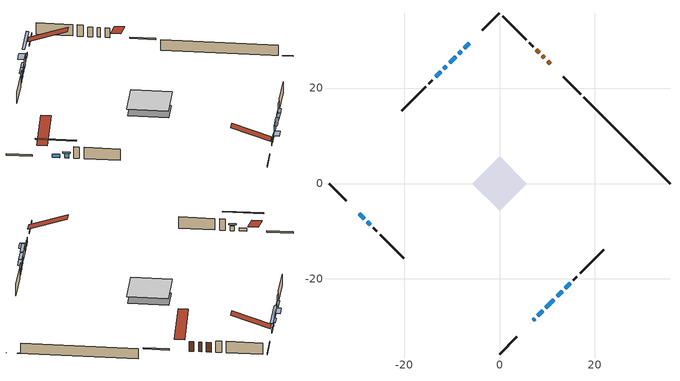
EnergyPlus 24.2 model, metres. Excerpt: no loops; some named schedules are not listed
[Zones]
conditioned space
 floor outside (Floor1 construction): -3.65,0 0,3.65 3.65,0 0,-3.65 z1.22
 floor adiabatic (AdiabaticFloorConstruction): -5.7,0 0,5.7 5.7,0 0,-5.7 z1.22
 floor foundation (Slab1 construction): -4.52,1.03 -1.03,4.52 4.52,-1.03 1.03,-4.52 z-1.01
 wall outside (RimJoist1 construction): 0,-35.71 3.57,-32.14 / -35.71,0 -32.14,-3.57 / 0,35.71 -3.57,32.14 / 16.97,18.74 13.4,22.31 z1.22:1.52
 wall outside (AdiabaticWallConstruction 1): 10.65,25.05 10.06,25.65 / 9.4,26.31 8.98,26.73 / 8.32,27.39 7.69,28.02 z1.22:3.25
 wall outside (AdiabaticWallConstruction): 6.31,-29.39 6.37,-29.34 / 7.02,-28.68 7.37,-28.34 z1.22:2.44; -6.31,29.39 -7.36,28.35 / 8.02,-27.69 9.05,-26.66 / -29.39,-6.31 -28.37,-7.34 z1.22:1.91; -8.01,27.7 -8.55,27.16 z1.22:2.08; -9.21,26.5 -10.45,25.26 z1.22:3.23; -11.1,24.6 -11.7,24.01 / -27.71,-7.99 -27.12,-8.59 z1.22:2.19; -12.35,23.35 -13.4,22.31 / 12.05,-23.66 13.09,-22.62 / 13.75,-21.96 14.79,-20.92 z1.22:2.34; 9.7,-26 11.39,-24.32 z1.22:2.85
 wall outside (Wall1 construction): 15.44,-20.26 16.23,-19.48 / -26.46,-9.24 -25.68,-10.03 / -14.05,21.66 -14.83,20.87 / 7.03,28.67 6.25,29.46 z1.22:3.66
 wall outside (Wall2 construction): 16.88,-18.82 21.82,-13.89 / -25.02,-10.68 -20.09,-15.62 / -15.49,20.22 -20.43,15.28 / 5.6,30.11 0.66,35.05 z1.22:3.66
 wall foundation (FoundationWall1 construction): 17.62,18.08,-1.01 17.62,18.08,1.22 33.71,2,1.22 33.71,2,-0.91 35.71,0,-0.91 35.71,0,-1.01
 window (WindowConstruction 8): 6.31,-29.39 6.37,-29.34 z1.22:2.44
 window (WindowConstruction 12): 7.02,-28.68 7.37,-28.34 z1.22:2.44
 window (WindowConstruction 9): -6.31,29.39 -7.35,28.35 z1.22:1.91
 window (WindowConstruction 10): 8.02,-27.68 9.05,-26.66 z1.22:1.91
 window (WindowConstruction 11): -29.39,-6.31 -28.37,-7.34 z1.22:1.91
 window (WindowConstruction): -8.01,27.7 -8.55,27.16 z1.22:2.08
 window (WindowConstruction 1): -9.21,26.5 -10.45,25.26 z1.22:3.23
 window (WindowConstruction 2): -11.1,24.6 -11.7,24.01 z1.22:2.19
 window (WindowConstruction 3): -12.35,23.35 -13.4,22.31 z1.22:2.34
 window (WindowConstruction 4): 9.7,-26 11.39,-24.32 z1.22:2.84
 window (WindowConstruction 5): 12.05,-23.66 13.09,-22.62 z1.22:2.34
 window (WindowConstruction 6): 13.75,-21.96 14.79,-20.92 z1.22:2.34
 window (WindowConstruction 7): -27.71,-7.99 -27.12,-8.59 z1.22:2.19
 door (Door): 10.65,25.05 10.06,25.65 z1.22:3.25
 door (Door 1): 9.4,26.31 8.98,26.73 z1.22:3.25
 door (Door 2): 8.32,27.39 7.69,28.02 z1.22:3.25
 ceiling adiabatic (AdiabaticFloorConstruction): 0,-5.7 5.7,0 0,5.7 -5.7,0 z1.22
 roof outside (Roof1 construction): 5.66,-30.05,3.66 0.23,-24.63,6.21 -1.2,-26.06,6.21 4.23,-31.48,3.66; -30.05,-5.66,3.66 -24.63,-0.23,6.21 -26.06,1.2,6.21 -31.48,-4.23,3.66; -5.66,30.05,3.66 -0.23,24.63,6.21 1.2,26.06,6.21 -4.23,31.48,3.66; 11.31,24.4,3.66 5.89,18.97,6.21 7.32,17.54,6.21 12.74,22.97,3.66
shading: -9.45,26.26 -4.22,31.49 -4.55,31.81 -9.77,26.59 z4.87; 9.26,-26.45 7.81,-27.9 8.67,-28.76 10.12,-27.31 z2.2; -26.06,-9.64 -31.7,-4.01 -31.99,-4.3 -26.35,-9.93 z5.17; -8.88,26.83 -7.69,28.02 -8.01,28.35 -9.2,27.16 z2.54; -10.66,25.05 -9,26.71 -9.86,27.57 -11.52,25.91 z3.52; -12.13,23.58 -10.67,25.03 -11,25.36 -12.45,23.9 z2.8; -13.72,21.99 -12.03,23.68 -12.35,24 -14.05,22.31 z2.8; 11.72,-23.99 9.38,-26.33 9.81,-26.76 12.15,-24.42 z3.3; 13.52,-22.19 11.62,-24.09 12.05,-24.52 13.95,-22.62 z2.95; 15.11,-20.59 13.42,-22.29 13.85,-22.72 15.54,-21.03 z2.8; -26.91,-8.8 -27.92,-7.78 -28.25,-8.11 -27.23,-9.12 z2.48
[Building]
Building 1: Terrain=Suburbs
[Site:Location]
Montreal Intl AP_QC: Latitude {deg}=45.47; Longitude {deg}=-73.74; Time Zone {hr}=-5; Elevation {m}=36; Keep Site Location Information=Yes
[Site:GroundTemperature:Shallow]
2.07863, -0.316383, -0.508184, 0.628371, 5.19101, 9.73239, 13.6695, 16.1636, 16.3755, 14.347, 10.5102, 6.10817
[Site:WaterMainsTemperature]
Calculation Method=Schedule; Temperature Schedule=mains temperature schedule
[Material] Roughness=Rough; Thermal Absorptance=0.9
Name | Thickness {m} | Conductivity {W/m-K} | Density {kg/m3} | Specific Heat {J/kg-K} | Solar Absorptance | Visible Absorptance
asphalt or fiberglass shingles | 0.00635 | 0.162714 | 1121.4 | 1465.45 | 0.4 | 0.4
concrete 4.0 in. | 0.1016 | 1.803125 | 2242.8 | 837.4 | 0.7 | 0.7
concrete 8.0 in. | 0.2032 | 1.803125 | 2242.8 | 837.4 | 0.7 | 0.7
door material | 0.04445 | 0.188738 | 512.64 | 1214.23 | 0.7 | 0.7
door material 1 | 0.04445 | 0.20624 | 512.64 | 1214.23 | 0.7 | 0.7
exterior vertical ins | 0.073973 | 0.029427 | 32.04 | 1214.23 | 0.7 | 0.7
floor covering | 0.0127 | 0.0433444 | 54.468 | 1339.84 | 0.6 | 0.6
floor rigid ins; rim joist rigid ins; roof rigid ins | 0.051816 | 0.029427 | 32.04 | 1214.23 | 0.7 | 0.7
floor rigid ins 1; wall rigid ins | 0.512978 | 0.029427 | 32.04 | 1214.23 | 0.7 | 0.7
floor stud and cavity | 0.1397 | 0.0779196 | 92.3553 | 1139.71 | 0.7 | 0.7
floor stud and cavity 1 | 0.1397 | 1.75129 | 37.0049 | 1207.88 | 0.7 | 0.7
furniture material conditioned space 1 | 0.1524 | 0.115458 | 640.8 | 1214.23 | 0.6 | 0.6
gypsum board | 0.0127 | 0.160291 | 801 | 837.4 | 0.6 | 0.6
gypsum board 1 | 0.0127 | 0.160291 | 801 | 837.4 | 0.7 | 0.7
osb sheathing 0.5 in. | 0.0127 | 0.115458 | 512.64 | 1214.23 | 0.7 | 0.7
osb sheathing 0.75 in. | 0.01905 | 0.115458 | 512.64 | 1214.23 | 0.7 | 0.7
osb sheathing 2.0 in. | 0.0508 | 0.115458 | 512.64 | 1214.23 | 0.7 | 0.7
rim joist stud and cavity | 0.0508 | 0.0362629 | 125.044 | 1163.47 | 0.6 | 0.6
roof stud and cavity | 0.2032 | 0.233706 | 78.34581 | 1123.46 | 0.7 | 0.7
wall stud and cavity | 0.1397 | 0.0951301 | 139.0536 | 1170.24 | 0.7 | 0.7
wall stud and cavity 1 | 0.1397 | 0.0820459 | 139.0536 | 1170.24 | 0.7 | 0.7
wall stud and cavity 2 | 0.0889 | 0.380278 | 52.3479 | 1209.89 | 0.7 | 0.7
wall stud and cavity 3 | 0.0889 | 0.391764 | 83.0341 | 1211.67 | 0.7 | 0.7
wood siding | 0.0254 | 0.102417 | 544.68 | 1172.36 | 0.4 | 0.4
wood siding 1; wood siding 2; wood siding 3 | 0.0254 | 0.102417 | 544.68 | 1172.36 | 0.7 | 0.7
[WindowMaterial:SimpleGlazingSystem]
Name | U-Factor {W/m2-K} | Solar Heat Gain Coefficient
WindowMaterial | 2.13095 | 0.35
WindowMaterial 1 | 1.76359 | 0.43
WindowMaterial 2 | 2.07361 | 0.37
WindowMaterial 3 | 1.9061 | 0.4
WindowMaterial 4 | 1.754502 | 0.43
WindowMaterial 5 | 4.34026 | 0.48
WindowMaterial 6 | 7.13214 | 0.75
WindowMaterial 7 | 7.13781 | 0.75
WindowMaterial 8 | 5.38785 | 0.69
[Construction]
AdiabaticFloorConstruction: floor stud and cavity 1, floor rigid ins 1, osb sheathing 0.75 in., floor covering
AdiabaticWallConstruction: wood siding 2, wall rigid ins, wall stud and cavity 2, gypsum board
AdiabaticWallConstruction 1: wood siding 3, wall rigid ins, wall stud and cavity 2, gypsum board
Door; Door 1: door material
Door 2: door material 1
Floor1 construction: floor stud and cavity, floor rigid ins, osb sheathing 0.75 in., floor covering
FoundationWall1 construction: concrete 8.0 in., gypsum board 1
furniture construction conditioned space 1: furniture material conditioned space 1
PartitionWallConstruction: gypsum board, wall stud and cavity 3, gypsum board
RimJoist1 construction: wood siding 1, rim joist rigid ins, osb sheathing 2.0 in., rim joist stud and cavity
Roof1 construction: asphalt or fiberglass shingles, roof rigid ins, osb sheathing 0.75 in., roof stud and cavity, gypsum board
Slab1 construction: concrete 4.0 in.
Wall1 construction: wood siding, osb sheathing 0.5 in., wall stud and cavity, gypsum board
Wall2 construction: wood siding, osb sheathing 0.5 in., wall stud and cavity 1, gypsum board
WindowConstruction: WindowMaterial
WindowConstruction 1: WindowMaterial 1
WindowConstruction 10; WindowConstruction 11: WindowMaterial 7
WindowConstruction 12: WindowMaterial 8
WindowConstruction 2; WindowConstruction 7: WindowMaterial 2
WindowConstruction 3; WindowConstruction 5; WindowConstruction 6: WindowMaterial 3
WindowConstruction 4: WindowMaterial 4
WindowConstruction 8: WindowMaterial 5
WindowConstruction 9: WindowMaterial 6
[Zone]
conditioned space: Multiplier=1; Volume {m3}=267.3; Part of Total Floor Area=Yes
[Space]
conditioned space 1: Zone=conditioned space; Volume {m3}=267.3
[SurfaceProperty:ExposedFoundationPerimeter]
Slab1: Exposed Perimeter Calculation Method=TotalExposedPerimeter; Total Exposed Perimeter {m}=25.574
[InternalMass] Zone or ZoneList=conditioned space; Space or SpaceList=conditioned space 1
Name | Construction | Surface Area {m2}
furniture mass conditioned space 1 | furniture construction conditioned space 1 | 52.1479
partition wall mass | PartitionWallConstruction | 130.37
[Lights]
interior lighting: Zone or ZoneList or Space or SpaceList=conditioned space 1; Schedule=interior lighting schedule; Design Level Calculation Method=LightingLevel; Lighting Level {W}=343.2; Return Air Fraction=0; Fraction Radiant=0.6; Fraction Visible=0.2; Fraction Replaceable=1
[People]
occupants: Zone or ZoneList or Space or SpaceList=conditioned space 1; Number of People Schedule=occupants schedule; Number of People Calculation Method=People; Number of People=3; Fraction Radiant=0.314171; Sensible Heat Fraction=0.56303; Activity Level Schedule=occupants activity schedule; Carbon Dioxide Generation Rate {m3/s-W}=0; Enable ASHRAE 55 Comfort Warnings=No; Mean Radiant Temperature Calculation Type=EnclosureAveraged
[ElectricEquipment] Zone or ZoneList or Space or SpaceList=conditioned space 1; Design Level Calculation Method=EquipmentLevel
Name | Schedule | Design Level {W} | Fraction Latent | Fraction Radiant | Fraction Lost
clothes dryer | clothes dryer schedule | 140.772 | 0.015 | 0.081 | 0.85
clothes washer | clothes washer schedule | 32.1985 | 0.03 | 0.162 | 0.7
cooking range | cooking range schedule | 215.147 | 0.08 | 0.432 | 0.2
dishwasher | dishwasher schedule | 66.8632 | 0.3 | 0.18 | 0.4
fridge | fridge schedule | 72.9452 | 0 | 0.6 | 0
mech vent bath fan 0 | mech vent bath fan 0 schedule | 50.2 | 0 | 0 | 1
mech vent bath fan 1 | mech vent bath fan 1 schedule | 50.2 | 0 | 0 | 1
mech vent house fan | mech vent house fan schedule | 0.95 | 0 | 0 | 1
mech vent house fan cfis | mech vent house fan cfis schedule | 0 | 0 | 0 | 0
mech vent range fan 0 | mech vent range fan 0 schedule | 57 | 0 | 0 | 1
misc plug loads | misc plug loads schedule | 494.7 | 0.045 | 0.513 | 0.1
whole house fan | Always On Discrete | 0 | 0 | 0 | 1
[OtherEquipment] Zone or ZoneList or Space or SpaceList=conditioned space 1; Design Level Calculation Method=EquipmentLevel
Name | Fuel Type | Schedule | Design Level {W} | Fraction Latent | Fraction Radiant | Fraction Lost
clothes dryer 1 | Electricity | clothes dryer schedule | 0 | 0.015 | 0.081 | 0.85
cooking range 1 | Electricity | cooking range schedule | 0 | 0.08 | 0.432 | 0.2
general water use latent | None | general water use schedule | 62.594 | 1 | 0 | 0
general water use sensible | None | general water use schedule | -61.6891 | 0 | 0.6 | 0
mech vent house fan latent load | None | Always On Discrete | 0 | 1 | 0 | 0
mech vent house fan sensible load | None | Always On Discrete | 0 | 0 | 0 | 0
water heater energy adjustment1 | Electricity | Always On Discrete | 0.01 | 0 | 0 | 1
[ZoneInfiltration:DesignFlowRate] Zone or ZoneList or Space or SpaceList=conditioned space 1; Schedule=Always On Discrete; Design Flow Rate Calculation Method=Flow/Zone; Design Flow Rate {m3/s}=0
infil flow; natural vent flow; whole house fan flow
[ZoneControl:Thermostat]
conditioned space Thermostat: Zone or ZoneList=conditioned space; Control Type Schedule=conditioned space Thermostat Schedule; Control 1=conditioned space temperature setpoint; Temperature Difference Between Cutout And Setpoint {deltaC}=0
[ThermostatSetpoint:DualSetpoint]
conditioned space temperature setpoint: Heating Setpoint Temperature Schedule=heating setpoint; Cooling Setpoint Temperature Schedule=cooling setpoint
[Zone equipment]
conditioned space: electric baseboard, electric baseboard 1
[Foundation:Kiva]
Foundation Kiva 1: Initial Indoor Air Temperature {C}=18; Wall Height Above Grade {m}=1.22002; Wall Depth Below Slab {m}=0.2032; Custom Block Material Name 1=exterior vertical ins; Custom Block Depth 1 {m}=2.23001; Custom Block X Position 1 {m}=0.2159; Custom Block Z Position 1 {m}=0
[Foundation:Kiva:Settings]
Soil Conductivity {W/m-K}=0.849921; Soil Density {kg/m3}=1842.3; Soil Specific Heat {J/kg-K}=418.7; Ground Solar Absorptivity=0.9; Ground Thermal Absorptivity=0.9; Ground Surface Roughness {m}=0.03; Far-Field Width {m}=40; Deep-Ground Boundary Condition=ZeroFlux; Deep-Ground Depth {m}=40; Minimum Cell Dimension {m}=0.2; Maximum Cell Growth Coefficient=3; Simulation Timestep=Timestep
[Exterior:Lights]
exterior lighting: Schedule=exterior lighting schedule; Design Level {W}=75.6
[EnergyManagementSystem:Sensor] Output:Variable or Output:Meter Index Key=conditioned space
Name | Output:Variable or Output:Meter
conditioned_space_clg_unmet_s | Zone Cooling Setpoint Not Met Time
conditioned_space_htg_unmet_s | Zone Heating Setpoint Not Met Time
fridge_tin_s; tin_s; tin_s_1 | Zone Mean Air Temperature
tout_s | Zone Outdoor Air Drybulb Temperature
win_s | Zone Air Humidity Ratio
[Schedule:Week:Daily]
interior lighting schedule Week Rule - Jan1-Jan27: interior lighting schedule day, interior lighting schedule day, interior lighting schedule day, interior lighting schedule day, interior lighting schedule day, interior lighting schedule day, interior lighting schedule day, interior lighting schedule default day, interior lighting schedule default day, interior lighting schedule default day, interior lighting schedule default day, interior lighting schedule default day
interior lighting schedule Week Rule - Jan28-Feb3: interior lighting schedule day, interior lighting schedule day, interior lighting schedule day, interior lighting schedule day, interior lighting schedule day 1, interior lighting schedule day 1, interior lighting schedule day 1, interior lighting schedule default day, interior lighting schedule default day, interior lighting schedule default day, interior lighting schedule default day, interior lighting schedule default day
interior lighting schedule Week Rule - Feb4-Feb24: interior lighting schedule day 1, interior lighting schedule day 1, interior lighting schedule day 1, interior lighting schedule day 1, interior lighting schedule day 1, interior lighting schedule day 1, interior lighting schedule day 1, interior lighting schedule default day, interior lighting schedule default day, interior lighting schedule default day, interior lighting schedule default day, interior lighting schedule default day
interior lighting schedule Week Rule - Feb25-Mar3: interior lighting schedule day 1, interior lighting schedule day 1, interior lighting schedule day 1, interior lighting schedule day 1, interior lighting schedule day 2, interior lighting schedule day 2, interior lighting schedule day 2, interior lighting schedule default day, interior lighting schedule default day, interior lighting schedule default day, interior lighting schedule default day, interior lighting schedule default day
interior lighting schedule Week Rule - Mar4-Mar31: interior lighting schedule day 2, interior lighting schedule day 2, interior lighting schedule day 2, interior lighting schedule day 2, interior lighting schedule day 2, interior lighting schedule day 2, interior lighting schedule day 2, interior lighting schedule default day, interior lighting schedule default day, interior lighting schedule default day, interior lighting schedule default day, interior lighting schedule default day
interior lighting schedule Week Rule - Apr1-Apr28: interior lighting schedule day 3, interior lighting schedule day 3, interior lighting schedule day 3, interior lighting schedule day 3, interior lighting schedule day 3, interior lighting schedule day 3, interior lighting schedule day 3, interior lighting schedule default day, interior lighting schedule default day, interior lighting schedule default day, interior lighting schedule default day, interior lighting schedule default day
interior lighting schedule Week Rule - Apr29-May5: interior lighting schedule day 3, interior lighting schedule day 3, interior lighting schedule day 4, interior lighting schedule day 4, interior lighting schedule day 4, interior lighting schedule day 4, interior lighting schedule day 4, interior lighting schedule default day, interior lighting schedule default day, interior lighting schedule default day, interior lighting schedule default day, interior lighting schedule default day
interior lighting schedule Week Rule - May6-May26: interior lighting schedule day 4, interior lighting schedule day 4, interior lighting schedule day 4, interior lighting schedule day 4, interior lighting schedule day 4, interior lighting schedule day 4, interior lighting schedule day 4, interior lighting schedule default day, interior lighting schedule default day, interior lighting schedule default day, interior lighting schedule default day, interior lighting schedule default day
interior lighting schedule Week Rule - May27-Jun2: interior lighting schedule day 4, interior lighting schedule day 4, interior lighting schedule day 4, interior lighting schedule day 4, interior lighting schedule day 4, interior lighting schedule day 5, interior lighting schedule day 5, interior lighting schedule default day, interior lighting schedule default day, interior lighting schedule default day, interior lighting schedule default day, interior lighting schedule default day
interior lighting schedule Week Rule - Jun3-Jun30: interior lighting schedule day 5, interior lighting schedule day 5, interior lighting schedule day 5, interior lighting schedule day 5, interior lighting schedule day 5, interior lighting schedule day 5, interior lighting schedule day 5, interior lighting schedule default day, interior lighting schedule default day, interior lighting schedule default day, interior lighting schedule default day, interior lighting schedule default day
interior lighting schedule Week Rule - Jul1-Jul28: interior lighting schedule day 6, interior lighting schedule day 6, interior lighting schedule day 6, interior lighting schedule day 6, interior lighting schedule day 6, interior lighting schedule day 6, interior lighting schedule day 6, interior lighting schedule default day, interior lighting schedule default day, interior lighting schedule default day, interior lighting schedule default day, interior lighting schedule default day
interior lighting schedule Week Rule - Jul29-Aug4: interior lighting schedule day 6, interior lighting schedule day 6, interior lighting schedule day 6, interior lighting schedule day 7, interior lighting schedule day 7, interior lighting schedule day 7, interior lighting schedule day 7, interior lighting schedule default day, interior lighting schedule default day, interior lighting schedule default day, interior lighting schedule default day, interior lighting schedule default day
interior lighting schedule Week Rule - Aug5-Aug25: interior lighting schedule day 7, interior lighting schedule day 7, interior lighting schedule day 7, interior lighting schedule day 7, interior lighting schedule day 7, interior lighting schedule day 7, interior lighting schedule day 7, interior lighting schedule default day, interior lighting schedule default day, interior lighting schedule default day, interior lighting schedule default day, interior lighting schedule default day
interior lighting schedule Week Rule - Aug26-Sep1: interior lighting schedule day 7, interior lighting schedule day 7, interior lighting schedule day 7, interior lighting schedule day 7, interior lighting schedule day 7, interior lighting schedule day 7, interior lighting schedule day 8, interior lighting schedule default day, interior lighting schedule default day, interior lighting schedule default day, interior lighting schedule default day, interior lighting schedule default day
interior lighting schedule Week Rule - Sep2-Sep29: interior lighting schedule day 8, interior lighting schedule day 8, interior lighting schedule day 8, interior lighting schedule day 8, interior lighting schedule day 8, interior lighting schedule day 8, interior lighting schedule day 8, interior lighting schedule default day, interior lighting schedule default day, interior lighting schedule default day, interior lighting schedule default day, interior lighting schedule default day
interior lighting schedule Week Rule - Sep30-Oct6: interior lighting schedule day 8, interior lighting schedule day 9, interior lighting schedule day 9, interior lighting schedule day 9, interior lighting schedule day 9, interior lighting schedule day 9, interior lighting schedule day 9, interior lighting schedule default day, interior lighting schedule default day, interior lighting schedule default day, interior lighting schedule default day, interior lighting schedule default day
interior lighting schedule Week Rule - Oct7-Oct27: interior lighting schedule day 9, interior lighting schedule day 9, interior lighting schedule day 9, interior lighting schedule day 9, interior lighting schedule day 9, interior lighting schedule day 9, interior lighting schedule day 9, interior lighting schedule default day, interior lighting schedule default day, interior lighting schedule default day, interior lighting schedule default day, interior lighting schedule default day
interior lighting schedule Week Rule - Oct28-Nov3: interior lighting schedule day 9, interior lighting schedule day 9, interior lighting schedule day 9, interior lighting schedule day 9, interior lighting schedule day 10, interior lighting schedule day 10, interior lighting schedule day 10, interior lighting schedule default day, interior lighting schedule default day, interior lighting schedule default day, interior lighting schedule default day, interior lighting schedule default day
interior lighting schedule Week Rule - Nov4-Nov24: interior lighting schedule day 10, interior lighting schedule day 10, interior lighting schedule day 10, interior lighting schedule day 10, interior lighting schedule day 10, interior lighting schedule day 10, interior lighting schedule day 10, interior lighting schedule default day, interior lighting schedule default day, interior lighting schedule default day, interior lighting schedule default day, interior lighting schedule default day
interior lighting schedule Week Rule - Nov25-Dec1: interior lighting schedule day 10, interior lighting schedule day 10, interior lighting schedule day 10, interior lighting schedule day 10, interior lighting schedule day 10, interior lighting schedule day 10, interior lighting schedule day 11, interior lighting schedule default day, interior lighting schedule default day, interior lighting schedule default day, interior lighting schedule default day, interior lighting schedule default day
interior lighting schedule Week Rule - Dec2-Dec31: interior lighting schedule day 11, interior lighting schedule day 11, interior lighting schedule day 11, interior lighting schedule day 11, interior lighting schedule day 11, interior lighting schedule day 11, interior lighting schedule day 11, interior lighting schedule default day, interior lighting schedule default day, interior lighting schedule default day, interior lighting schedule default day, interior lighting schedule default day
occupants schedule Week Rule - Jan1-Dec31: occupants schedule day, occupants schedule day, occupants schedule day, occupants schedule day, occupants schedule day, occupants schedule day, occupants schedule day, occupants schedule default day, occupants schedule default day, occupants schedule default day, occupants schedule default day, occupants schedule default day
clothes dryer schedule Week Rule - Jan1-Dec31: clothes dryer schedule day, clothes dryer schedule day, clothes dryer schedule day, clothes dryer schedule day, clothes dryer schedule day, clothes dryer schedule day, clothes dryer schedule day, clothes dryer schedule default day, clothes dryer schedule default day, clothes dryer schedule default day, clothes dryer schedule default day, clothes dryer schedule default day
clothes washer schedule Week Rule - Jan1-Dec31: clothes washer schedule day, clothes washer schedule day, clothes washer schedule day, clothes washer schedule day, clothes washer schedule day, clothes washer schedule day, clothes washer schedule day, clothes washer schedule default day, clothes washer schedule default day, clothes washer schedule default day, clothes washer schedule default day, clothes washer schedule default day
cooking range schedule Week Rule - Jan1-Dec31: cooking range schedule day, cooking range schedule day, cooking range schedule day, cooking range schedule day, cooking range schedule day, cooking range schedule day, cooking range schedule day, cooking range schedule default day, cooking range schedule default day, cooking range schedule default day, cooking range schedule default day, cooking range schedule default day
dishwasher schedule Week Rule - Jan1-Dec31: dishwasher schedule day, dishwasher schedule day, dishwasher schedule day, dishwasher schedule day, dishwasher schedule day, dishwasher schedule day, dishwasher schedule day, dishwasher schedule default day, dishwasher schedule default day, dishwasher schedule default day, dishwasher schedule default day, dishwasher schedule default day
mech vent bath fan 0 schedule Week Rule - Jan1-Dec31: mech vent bath fan 0 schedule day, mech vent bath fan 0 schedule day, mech vent bath fan 0 schedule day, mech vent bath fan 0 schedule day, mech vent bath fan 0 schedule day, mech vent bath fan 0 schedule day, mech vent bath fan 0 schedule day, mech vent bath fan 0 schedule default day, mech vent bath fan 0 schedule default day, mech vent bath fan 0 schedule default day, mech vent bath fan 0 schedule default day, mech vent bath fan 0 schedule default day
mech vent bath fan 1 schedule Week Rule - Jan1-Dec31: mech vent bath fan 1 schedule day, mech vent bath fan 1 schedule day, mech vent bath fan 1 schedule day, mech vent bath fan 1 schedule day, mech vent bath fan 1 schedule day, mech vent bath fan 1 schedule day, mech vent bath fan 1 schedule day, mech vent bath fan 1 schedule default day, mech vent bath fan 1 schedule default day, mech vent bath fan 1 schedule default day, mech vent bath fan 1 schedule default day, mech vent bath fan 1 schedule default day
mech vent range fan 0 schedule Week Rule - Jan1-Dec31: mech vent range fan 0 schedule day, mech vent range fan 0 schedule day, mech vent range fan 0 schedule day, mech vent range fan 0 schedule day, mech vent range fan 0 schedule day, mech vent range fan 0 schedule day, mech vent range fan 0 schedule day, mech vent range fan 0 schedule default day, mech vent range fan 0 schedule default day, mech vent range fan 0 schedule default day, mech vent range fan 0 schedule default day, mech vent range fan 0 schedule default day
misc plug loads schedule Week Rule - Jan1-Dec31: misc plug loads schedule day, misc plug loads schedule day, misc plug loads schedule day, misc plug loads schedule day, misc plug loads schedule day, misc plug loads schedule day, misc plug loads schedule day, misc plug loads schedule default day, misc plug loads schedule default day, misc plug loads schedule default day, misc plug loads schedule default day, misc plug loads schedule default day
general water use schedule Week Rule - Jan1-Dec31: general water use schedule day, general water use schedule day, general water use schedule day, general water use schedule day, general water use schedule day, general water use schedule day, general water use schedule day, general water use schedule default day, general water use schedule default day, general water use schedule default day, general water use schedule default day, general water use schedule default day
exterior lighting schedule Week Rule - Jan1-Jan27: exterior lighting schedule day, exterior lighting schedule day, exterior lighting schedule day, exterior lighting schedule day, exterior lighting schedule day, exterior lighting schedule day, exterior lighting schedule day, exterior lighting schedule default day, exterior lighting schedule default day, exterior lighting schedule default day, exterior lighting schedule default day, exterior lighting schedule default day
exterior lighting schedule Week Rule - Jan28-Feb3: exterior lighting schedule day, exterior lighting schedule day, exterior lighting schedule day, exterior lighting schedule day, exterior lighting schedule day 1, exterior lighting schedule day 1, exterior lighting schedule day 1, exterior lighting schedule default day, exterior lighting schedule default day, exterior lighting schedule default day, exterior lighting schedule default day, exterior lighting schedule default day
exterior lighting schedule Week Rule - Feb4-Feb24: exterior lighting schedule day 1, exterior lighting schedule day 1, exterior lighting schedule day 1, exterior lighting schedule day 1, exterior lighting schedule day 1, exterior lighting schedule day 1, exterior lighting schedule day 1, exterior lighting schedule default day, exterior lighting schedule default day, exterior lighting schedule default day, exterior lighting schedule default day, exterior lighting schedule default day
exterior lighting schedule Week Rule - Feb25-Mar3: exterior lighting schedule day 1, exterior lighting schedule day 1, exterior lighting schedule day 1, exterior lighting schedule day 1, exterior lighting schedule day 2, exterior lighting schedule day 2, exterior lighting schedule day 2, exterior lighting schedule default day, exterior lighting schedule default day, exterior lighting schedule default day, exterior lighting schedule default day, exterior lighting schedule default day
exterior lighting schedule Week Rule - Mar4-Mar31: exterior lighting schedule day 2, exterior lighting schedule day 2, exterior lighting schedule day 2, exterior lighting schedule day 2, exterior lighting schedule day 2, exterior lighting schedule day 2, exterior lighting schedule day 2, exterior lighting schedule default day, exterior lighting schedule default day, exterior lighting schedule default day, exterior lighting schedule default day, exterior lighting schedule default day
exterior lighting schedule Week Rule - Apr1-Apr28: exterior lighting schedule day 3, exterior lighting schedule day 3, exterior lighting schedule day 3, exterior lighting schedule day 3, exterior lighting schedule day 3, exterior lighting schedule day 3, exterior lighting schedule day 3, exterior lighting schedule default day, exterior lighting schedule default day, exterior lighting schedule default day, exterior lighting schedule default day, exterior lighting schedule default day
exterior lighting schedule Week Rule - Apr29-May5: exterior lighting schedule day 3, exterior lighting schedule day 3, exterior lighting schedule day 4, exterior lighting schedule day 4, exterior lighting schedule day 4, exterior lighting schedule day 4, exterior lighting schedule day 4, exterior lighting schedule default day, exterior lighting schedule default day, exterior lighting schedule default day, exterior lighting schedule default day, exterior lighting schedule default day
exterior lighting schedule Week Rule - May6-May26: exterior lighting schedule day 4, exterior lighting schedule day 4, exterior lighting schedule day 4, exterior lighting schedule day 4, exterior lighting schedule day 4, exterior lighting schedule day 4, exterior lighting schedule day 4, exterior lighting schedule default day, exterior lighting schedule default day, exterior lighting schedule default day, exterior lighting schedule default day, exterior lighting schedule default day
exterior lighting schedule Week Rule - May27-Jun2: exterior lighting schedule day 4, exterior lighting schedule day 4, exterior lighting schedule day 4, exterior lighting schedule day 4, exterior lighting schedule day 4, exterior lighting schedule day 5, exterior lighting schedule day 5, exterior lighting schedule default day, exterior lighting schedule default day, exterior lighting schedule default day, exterior lighting schedule default day, exterior lighting schedule default day
exterior lighting schedule Week Rule - Jun3-Jun30: exterior lighting schedule day 5, exterior lighting schedule day 5, exterior lighting schedule day 5, exterior lighting schedule day 5, exterior lighting schedule day 5, exterior lighting schedule day 5, exterior lighting schedule day 5, exterior lighting schedule default day, exterior lighting schedule default day, exterior lighting schedule default day, exterior lighting schedule default day, exterior lighting schedule default day
exterior lighting schedule Week Rule - Jul1-Jul28: exterior lighting schedule day 6, exterior lighting schedule day 6, exterior lighting schedule day 6, exterior lighting schedule day 6, exterior lighting schedule day 6, exterior lighting schedule day 6, exterior lighting schedule day 6, exterior lighting schedule default day, exterior lighting schedule default day, exterior lighting schedule default day, exterior lighting schedule default day, exterior lighting schedule default day
exterior lighting schedule Week Rule - Jul29-Aug4: exterior lighting schedule day 6, exterior lighting schedule day 6, exterior lighting schedule day 6, exterior lighting schedule day 7, exterior lighting schedule day 7, exterior lighting schedule day 7, exterior lighting schedule day 7, exterior lighting schedule default day, exterior lighting schedule default day, exterior lighting schedule default day, exterior lighting schedule default day, exterior lighting schedule default day
exterior lighting schedule Week Rule - Aug5-Aug25: exterior lighting schedule day 7, exterior lighting schedule day 7, exterior lighting schedule day 7, exterior lighting schedule day 7, exterior lighting schedule day 7, exterior lighting schedule day 7, exterior lighting schedule day 7, exterior lighting schedule default day, exterior lighting schedule default day, exterior lighting schedule default day, exterior lighting schedule default day, exterior lighting schedule default day
exterior lighting schedule Week Rule - Aug26-Sep1: exterior lighting schedule day 7, exterior lighting schedule day 7, exterior lighting schedule day 7, exterior lighting schedule day 7, exterior lighting schedule day 7, exterior lighting schedule day 7, exterior lighting schedule day 8, exterior lighting schedule default day, exterior lighting schedule default day, exterior lighting schedule default day, exterior lighting schedule default day, exterior lighting schedule default day
exterior lighting schedule Week Rule - Sep2-Sep29: exterior lighting schedule day 8, exterior lighting schedule day 8, exterior lighting schedule day 8, exterior lighting schedule day 8, exterior lighting schedule day 8, exterior lighting schedule day 8, exterior lighting schedule day 8, exterior lighting schedule default day, exterior lighting schedule default day, exterior lighting schedule default day, exterior lighting schedule default day, exterior lighting schedule default day
exterior lighting schedule Week Rule - Sep30-Oct6: exterior lighting schedule day 8, exterior lighting schedule day 9, exterior lighting schedule day 9, exterior lighting schedule day 9, exterior lighting schedule day 9, exterior lighting schedule day 9, exterior lighting schedule day 9, exterior lighting schedule default day, exterior lighting schedule default day, exterior lighting schedule default day, exterior lighting schedule default day, exterior lighting schedule default day
exterior lighting schedule Week Rule - Oct7-Oct27: exterior lighting schedule day 9, exterior lighting schedule day 9, exterior lighting schedule day 9, exterior lighting schedule day 9, exterior lighting schedule day 9, exterior lighting schedule day 9, exterior lighting schedule day 9, exterior lighting schedule default day, exterior lighting schedule default day, exterior lighting schedule default day, exterior lighting schedule default day, exterior lighting schedule default day
[Schedule:Year]
interior lighting schedule: interior lighting schedule Week Rule - Jan1-Jan27, 1, 1, 1, 27, interior lighting schedule Week Rule - Jan28-Feb3, 1, 28, 2, 3, interior lighting schedule Week Rule - Feb4-Feb24, 2, 4, 2, 24, interior lighting schedule Week Rule - Feb25-Mar3, 2, 25, 3, 3, interior lighting schedule Week Rule - Mar4-Mar31, 3, 4, 3, 31, interior lighting schedule Week Rule - Apr1-Apr28, 4, 1, 4, 28, interior lighting schedule Week Rule - Apr29-May5, 4, 29, 5, 5, interior lighting schedule Week Rule - May6-May26, 5, 6, 5, 26, interior lighting schedule Week Rule - May27-Jun2, 5, 27, 6, 2, interior lighting schedule Week Rule - Jun3-Jun30, 6, 3, 6, 30, interior lighting schedule Week Rule - Jul1-Jul28, 7, 1, 7, 28, interior lighting schedule Week Rule - Jul29-Aug4, 7, 29, 8, 4, interior lighting schedule Week Rule - Aug5-Aug25, 8, 5, 8, 25, interior lighting schedule Week Rule - Aug26-Sep1, 8, 26, 9, 1, interior lighting schedule Week Rule - Sep2-Sep29, 9, 2, 9, 29, interior lighting schedule Week Rule - Sep30-Oct6, 9, 30, 10, 6, interior lighting schedule Week Rule - Oct7-Oct27, 10, 7, 10, 27, interior lighting schedule Week Rule - Oct28-Nov3, 10, 28, 11, 3, interior lighting schedule Week Rule - Nov4-Nov24, 11, 4, 11, 24, interior lighting schedule Week Rule - Nov25-Dec1, 11, 25, 12, 1, interior lighting schedule Week Rule - Dec2-Dec31, 12, 2, 12, 31
occupants schedule: occupants schedule Week Rule - Jan1-Dec31, 1, 1, 12, 31
clothes dryer schedule: clothes dryer schedule Week Rule - Jan1-Dec31, 1, 1, 12, 31
clothes washer schedule: clothes washer schedule Week Rule - Jan1-Dec31, 1, 1, 12, 31
cooking range schedule: cooking range schedule Week Rule - Jan1-Dec31, 1, 1, 12, 31
dishwasher schedule: dishwasher schedule Week Rule - Jan1-Dec31, 1, 1, 12, 31
mech vent bath fan 0 schedule: mech vent bath fan 0 schedule Week Rule - Jan1-Dec31, 1, 1, 12, 31
mech vent bath fan 1 schedule: mech vent bath fan 1 schedule Week Rule - Jan1-Dec31, 1, 1, 12, 31
mech vent range fan 0 schedule: mech vent range fan 0 schedule Week Rule - Jan1-Dec31, 1, 1, 12, 31
misc plug loads schedule: misc plug loads schedule Week Rule - Jan1-Dec31, 1, 1, 12, 31
general water use schedule: general water use schedule Week Rule - Jan1-Dec31, 1, 1, 12, 31
exterior lighting schedule: exterior lighting schedule Week Rule - Jan1-Jan27, 1, 1, 1, 27, exterior lighting schedule Week Rule - Jan28-Feb3, 1, 28, 2, 3, exterior lighting schedule Week Rule - Feb4-Feb24, 2, 4, 2, 24, exterior lighting schedule Week Rule - Feb25-Mar3, 2, 25, 3, 3, exterior lighting schedule Week Rule - Mar4-Mar31, 3, 4, 3, 31, exterior lighting schedule Week Rule - Apr1-Apr28, 4, 1, 4, 28, exterior lighting schedule Week Rule - Apr29-May5, 4, 29, 5, 5, exterior lighting schedule Week Rule - May6-May26, 5, 6, 5, 26, exterior lighting schedule Week Rule - May27-Jun2, 5, 27, 6, 2, exterior lighting schedule Week Rule - Jun3-Jun30, 6, 3, 6, 30, exterior lighting schedule Week Rule - Jul1-Jul28, 7, 1, 7, 28, exterior lighting schedule Week Rule - Jul29-Aug4, 7, 29, 8, 4, exterior lighting schedule Week Rule - Aug5-Aug25, 8, 5, 8, 25, exterior lighting schedule Week Rule - Aug26-Sep1, 8, 26, 9, 1, exterior lighting schedule Week Rule - Sep2-Sep29, 9, 2, 9, 29, exterior lighting schedule Week Rule - Sep30-Oct6, 9, 30, 10, 6, exterior lighting schedule Week Rule - Oct7-Oct27, 10, 7, 10, 27, exterior lighting schedule Week Rule - Oct28-Nov3, 10, 28, 11, 3, exterior lighting schedule Week Rule - Nov4-Nov24, 11, 4, 11, 24, exterior lighting schedule Week Rule - Nov25-Dec1, 11, 25, 12, 1, exterior lighting schedule Week Rule - Dec2-Dec31, 12, 2, 12, 31
[Schedule:Constant]
Name | Hourly Value
occupants activity schedule | 117.228
fridge schedule | 0
mech vent house fan schedule; mech vent house fan cfis schedule; Always On Discrete | 1
[Schedule:Compact]
conditioned space Thermostat Schedule: Through: 12/31, For: AllDays, Until: 24:00, 4
mains temperature schedule: Through: 01/01, For: AllDays, Until: 24:00, 6.56833, Through: 01/02, For: AllDays, Until: 24:00, 6.48722, Through: 01/03, For: AllDays, Until: 24:00, 6.40722, Through: 01/04, For: AllDays, Until: 24:00, 6.32889, Through: 01/05, For: AllDays, Until: 24:00, 6.25167, Through: 01/06, For: AllDays, Until: 24:00, 6.17611, Through: 01/07, For: AllDays, Until: 24:00, 6.10222, Through: 01/08, For: AllDays, Until: 24:00, 6.02944, Through: 01/09, For: AllDays, Until: 24:00, 5.95833, Through: 01/10, For: AllDays, Until: 24:00, 5.88889, Through: 01/11, For: AllDays, Until: 24:00, 5.82056, Through: 01/12, For: AllDays, Until: 24:00, 5.75444, Through: 01/13, For: AllDays, Until: 24:00, 5.68944, Through: 01/14, For: AllDays, Until: 24:00, 5.62611, Through: 01/15, For: AllDays, Until: 24:00, 5.56444, Through: 01/16, For: AllDays, Until: 24:00, 5.50444, Through: 01/17, For: AllDays, Until: 24:00, 5.44611, Through: 01/18, For: AllDays, Until: 24:00, 5.38944, Through: 01/19, For: AllDays, Until: 24:00, 5.33389, Through: 01/20, For: AllDays, Until: 24:00, 5.28111, Through: 01/21, For: AllDays, Until: 24:00, 5.22944, Through: 01/22, For: AllDays, Until: 24:00, 5.17944, Through: 01/23, For: AllDays, Until: 24:00, 5.13111, Through: 01/24, For: AllDays, Until: 24:00, 5.085, Through: 01/25, For: AllDays, Until: 24:00, 5.04056, Through: 01/26, For: AllDays, Until: 24:00, 4.99778, Through: 01/27, For: AllDays, Until: 24:00, 4.95667, Through: 01/28, For: AllDays, Until: 24:00, 4.91778, Through: 01/29, For: AllDays, Until: 24:00, 4.88056, Through: 01/30, For: AllDays, Until: 24:00, 4.845, Through: 01/31, For: AllDays, Until: 24:00, 4.81167, Through: 02/01, For: AllDays, Until: 24:00, 4.77944, Through: 02/02, For: AllDays, Until: 24:00, 4.75, Through: 02/03, For: AllDays, Until: 24:00, 4.72167, Through: 02/04, For: AllDays, Until: 24:00, 4.69611, Through: 02/05, For: AllDays, Until: 24:00, 4.67167, Through: 02/06, For: AllDays, Until: 24:00, 4.64944, Through: 02/07, For: AllDays, Until: 24:00, 4.62889, Through: 02/08, For: AllDays, Until: 24:00, 4.61056, Through: 02/09, For: AllDays, Until: 24:00, 4.59389, Through: 02/10, For: AllDays, Until: 24:00, 4.57944, Through: 02/11, For: AllDays, Until: 24:00, 4.56667, Through: 02/12, For: AllDays, Until: 24:00, 4.55611, Through: 02/13, For: AllDays, Until: 24:00, 4.54722, Through: 02/14, For: AllDays, Until: 24:00, 4.54056, Through: 02/15, For: AllDays, Until: 24:00, 4.53556, Through: 02/16, For: AllDays, Until: 24:00, 4.53278, Through: 02/17, For: AllDays, Until: 24:00, 4.53167, Through: 02/18, For: AllDays, Until: 24:00, 4.53278, Through: 02/19, For: AllDays, Until: 24:00, 4.53556, Through: 02/20, For: AllDays, Until: 24:00, 4.54056, Through: 02/21, For: AllDays, Until: 24:00, 4.54722, Through: 02/22, For: AllDays, Until: 24:00, 4.55611, Through: 02/23, For: AllDays, Until: 24:00, 4.56667, Through: 02/24, For: AllDays, Until: 24:00, 4.57944, Through: 02/25, For: AllDays, Until: 24:00, 4.59389, Through: 02/26, For: AllDays, Until: 24:00, 4.61056, Through: 02/27, For: AllDays, Until: 24:00, 4.62889, Through: 02/28, For: AllDays, Until: 24:00, 4.64889, Through: 03/01, For: AllDays, Until: 24:00, 4.67111, Through: 03/02, For: AllDays, Until: 24:00, 4.69556, Through: 03/03, For: AllDays, Until: 24:00, 4.72167, Through: 03/04, For: AllDays, Until: 24:00, 4.74944, Through: 03/05, For: AllDays, Until: 24:00, 4.77944, Through: 03/06, For: AllDays, Until: 24:00, 4.81111, Through: 03/07, For: AllDays, Until: 24:00, 4.84444, Through: 03/08, For: AllDays, Until: 24:00, 4.88, Through: 03/09, For: AllDays, Until: 24:00, 4.91722, Through: 03/10, For: AllDays, Until: 24:00, 4.95611, Through: 03/11, For: AllDays, Until: 24:00, 4.99722, Through: 03/12, For: AllDays, Until: 24:00, 5.04, Through: 03/13, For: AllDays, Until: 24:00, 5.08444, Through: 03/14, For: AllDays, Until: 24:00, 5.13056, Through: 03/15, For: AllDays, Until: 24:00, 5.17889, Through: 03/16, For: AllDays, Until: 24:00, 5.22833, Through: 03/17, For: AllDays, Until: 24:00, 5.28, Through: 03/18, For: AllDays, Until: 24:00, 5.33333, Through: 03/19, For: AllDays, Until: 24:00, 5.38833, Through: 03/20, For: AllDays, Until: 24:00, 5.445, Through: 03/21, For: AllDays, Until: 24:00, 5.50333, Through: 03/22, For: AllDays, Until: 24:00, 5.56333, Through: 03/23, For: AllDays, Until: 24:00, 5.625, Through: 03/24, For: AllDays, Until: 24:00, 5.68833, Through: 03/25, For: AllDays, Until: 24:00, 5.75333, Through: 03/26, For: AllDays, Until: 24:00, 5.81944, Through: 03/27, For: AllDays, Until: 24:00, 5.88778, Through: 03/28, For: AllDays, Until: 24:00, 5.95722, Through: 03/29, For: AllDays, Until: 24:00, 6.02833, Through: 03/30, For: AllDays, Until: 24:00, 6.10111, Through: 03/31, For: AllDays, Until: 24:00, 6.175, Through: 04/01, For: AllDays, Until: 24:00, 6.25056, Through: 04/02, For: AllDays, Until: 24:00, 6.32778, Through: 04/03, For: AllDays, Until: 24:00, 6.40611, Through: 04/04, For: AllDays, Until: 24:00, 6.48556, Through: 04/05, For: AllDays, Until: 24:00, 6.56722, Through: 04/06, For: AllDays, Until: 24:00, 6.64944, Through: 04/07, For: AllDays, Until: 24:00, 6.73333, Through: 04/08, For: AllDays, Until: 24:00, 6.81833, Through: 04/09, For: AllDays, Until: 24:00, 6.905, Through: 04/10, For: AllDays, Until: 24:00, 6.99278, Through: 04/11, For: AllDays, Until: 24:00, 7.08111, Through: 04/12, For: AllDays, Until: 24:00, 7.17167, Through: 04/13, For: AllDays, Until: 24:00, 7.26278, Through: 04/14, For: AllDays, Until: 24:00, 7.355, Through: 04/15, For: AllDays, Until: 24:00, 7.44833, Through: 04/16, For: AllDays, Until: 24:00, 7.54278, Through: 04/17, For: AllDays, Until: 24:00, 7.63889, Through: 04/18, For: AllDays, Until: 24:00, 7.735, Through: 04/19, For: AllDays, Until: 24:00, 7.83278, Through: 04/20, For: AllDays, Until: 24:00, 7.93167, Through: 04/21, For: AllDays, Until: 24:00, 8.03111, Through: 04/22, For: AllDays, Until: 24:00, 8.13167, Through: 04/23, For: AllDays, Until: 24:00, 8.23278, Through: 04/24, For: AllDays, Until: 24:00, 8.335, Through: 04/25, For: AllDays, Until: 24:00, 8.43778, Through: 04/26, For: AllDays, Until: 24:00, 8.54167, Through: 04/27, For: AllDays, Until: 24:00, 8.64611, Through: 04/28, For: AllDays, Until: 24:00, 8.75167, Through: 04/29, For: AllDays, Until: 24:00, 8.85778, Through: 04/30, For: AllDays, Until: 24:00, 8.96444, Through: 05/01, For: AllDays, Until: 24:00, 9.07167, Through: 05/02, For: AllDays, Until: 24:00, 9.17944, Through: 05/03, For: AllDays, Until: 24:00, 9.28778, Through: 05/04, For: AllDays, Until: 24:00, 9.39667, Through: 05/05, For: AllDays, Until: 24:00, 9.50667, Through: 05/06, For: AllDays, Until: 24:00, 9.61667, Through: 05/07, For: AllDays, Until: 24:00, 9.72667, Through: 05/08, For: AllDays, Until: 24:00, 9.83778, Through: 05/09, For: AllDays, Until: 24:00, 9.94889, Through: 05/10, For: AllDays, Until: 24:00, 10.0606, Through: 05/11, For: AllDays, Until: 24:00, 10.1722, Through: 05/12, For: AllDays, Until: 24:00, 10.2844, Through: 05/13, For: AllDays, Until: 24:00, 10.3967, Through: 05/14, For: AllDays, Until: 24:00, 10.5094, Through: 05/15, For: AllDays, Until: 24:00, 10.6222, Through: 05/16, For: AllDays, Until: 24:00, 10.735, Through: 05/17, For: AllDays, Until: 24:00, 10.8478, Through: 05/18, For: AllDays, Until: 24:00, 10.9611, Through: 05/19, For: AllDays, Until: 24:00, 11.0744, Through: 05/20, For: AllDays, Until: 24:00, 11.1872, Through: 05/21, For: AllDays, Until: 24:00, 11.3006, Through: 05/22, For: AllDays, Until: 24:00, 11.4133, Through: 05/23, For: AllDays, Until: 24:00, 11.5267, Through: 05/24, For: AllDays, Until: 24:00, 11.6394, Through: 05/25, For: AllDays, Until: 24:00, 11.7522, Through: 05/26, For: AllDays, Until: 24:00, 11.8644, Through: 05/27, For: AllDays, Until: 24:00, 11.9767, Through: 05/28, For: AllDays, Until: 24:00, 12.0889, Through: 05/29, For: AllDays, Until: 24:00, 12.2006, Through: 05/30, For: AllDays, Until: 24:00, 12.3122, Through: 05/31, For: AllDays, Until: 24:00, 12.4228, Through: 06/01, For: AllDays, Until: 24:00, 12.5339, Through: 06/02, For: AllDays, Until: 24:00, 12.6439, Through: 06/03, For: AllDays, Until: 24:00, 12.7539, Through: 06/04, For: AllDays, Until: 24:00, 12.8628, Through: 06/05, For: AllDays, Until: 24:00, 12.9717, Through: 06/06, For: AllDays, Until: 24:00, 13.08, Through: 06/07, For: AllDays, Until: 24:00, 13.1878, Through: 06/08, For: AllDays, Until: 24:00, 13.2944, Through: 06/09, For: AllDays, Until: 24:00, 13.4011, Through: 06/10, For: AllDays, Until: 24:00, 13.5067, Through: 06/11, For: AllDays, Until: 24:00, 13.6117, Through: 06/12, For: AllDays, Until: 24:00, 13.7156, Through: 06/13, For: AllDays, Until: 24:00, 13.8194, Through: 06/14, For: AllDays, Until: 24:00, 13.9222, Through: 06/15, For: AllDays, Until: 24:00, 14.0239, Through: 06/16, For: AllDays, Until: 24:00, 14.125, Through: 06/17, For: AllDays, Until: 24:00, 14.225, Through: 06/18, For: AllDays, Until: 24:00, 14.3239, Through: 06/19, For: AllDays, Until: 24:00, 14.4222, Through: 06/20, For: AllDays, Until: 24:00, 14.5194, Through: 06/21, For: AllDays, Until: 24:00, 14.6156, Through: 06/22, For: AllDays, Until: 24:00, 14.7106, Through: 06/23, For: AllDays, Until: 24:00, 14.805, Through: 06/24, For: AllDays, Until: 24:00, 14.8978, Through: 06/25, For: AllDays, Until: 24:00, 14.9894, Through: 06/26, For: AllDays, Until: 24:00, 15.0806, Through: 06/27, For: AllDays, Until: 24:00, 15.17, Through: 06/28, For: AllDays, Until: 24:00, 15.2583, Through: 06/29, For: AllDays, Until: 24:00, 15.3456, Through: 06/30, For: AllDays, Until: 24:00, 15.4311, Through: 07/01, For: AllDays, Until: 24:00, 15.5161, Through: 07/02, For: AllDays, Until: 24:00, 15.5989, Through: 07/03, For: AllDays, Until: 24:00, 15.6811, Through: 07/04, For: AllDays, Until: 24:00, 15.7617, Through: 07/05, For: AllDays, Until: 24:00, 15.8411, Through: 07/06, For: AllDays, Until: 24:00, 15.9189, Through: 07/07, For: AllDays, Until: 24:00, 15.995, Through: 07/08, For: AllDays, Until: 24:00, 16.07, Through: 07/09, For: AllDays, Until: 24:00, 16.1433, Through: 07/10, For: AllDays, Until: 24:00, 16.2156, Through: 07/11, For: AllDays, Until: 24:00, 16.2861, Through: 07/12, For: AllDays, Until: 24:00, 16.355, Through: 07/13, For: AllDays, Until: 24:00, 16.4222, Through: 07/14, For: AllDays, Until: 24:00, 16.4878, Through: 07/15, For: AllDays, Until: 24:00, 16.5522, Through: 07/16, For: AllDays, Until: 24:00, 16.615, Through: 07/17, For: AllDays, Until: 24:00, 16.6756, Through: 07/18, For: AllDays, Until: 24:00, 16.735, Through: 07/19, For: AllDays, Until: 24:00, 16.7928, Through: 07/20, For: AllDays, Until: 24:00, 16.8489, Through: 07/21, For: AllDays, Until: 24:00, 16.9028, Through: 07/22, For: AllDays, Until: 24:00, 16.9556, Through: 07/23, For: AllDays, Until: 24:00, 17.0061, Through: 07/24, For: AllDays, Until: 24:00, 17.0556, Through: 07/25, For: AllDays, Until: 24:00, 17.1028, Through: 07/26, For: AllDays, Until: 24:00, 17.1483, Through: 07/27, For: AllDays, Until: 24:00, 17.1917, Through: 07/28, For: AllDays, Until: 24:00, 17.2339, Through: 07/29, For: AllDays, Until: 24:00, 17.2739, Through: 07/30, For: AllDays, Until: 24:00, 17.3122, Through: 07/31, For: AllDays, Until: 24:00, 17.3489, Through: 08/01, For: AllDays, Until: 24:00, 17.3833, Through: 08/02, For: AllDays, Until: 24:00, 17.4161, Through: 08/03, For: AllDays, Until: 24:00, 17.4467, Through: 08/04, For: AllDays, Until: 24:00, 17.4761, Through: 08/05, For: AllDays, Until: 24:00, 17.5028, Through: 08/06, For: AllDays, Until: 24:00, 17.5283, Through: 08/07, For: AllDays, Until: 24:00, 17.5517, Through: 08/08, For: AllDays, Until: 24:00, 17.5728, Through: 08/09, For: AllDays, Until: 24:00, 17.5922, Through: 08/10, For: AllDays, Until: 24:00, 17.61, Through: 08/11, For: AllDays, Until: 24:00, 17.6256, Through: 08/12, For: AllDays, Until: 24:00, 17.6394, Through: 08/13, For: AllDays, Until: 24:00, 17.6511, Through: 08/14, For: AllDays, Until: 24:00, 17.6611, Through: 08/15, For: AllDays, Until: 24:00, 17.6689, Through: 08/16, For: AllDays, Until: 24:00, 17.675, Through: 08/17, For: AllDays, Until: 24:00, 17.6789, Through: 08/18, For: AllDays, Until: 24:00, 17.6811, Through: 08/19, For: AllDays, Until: 24:00, 17.6811, Through: 08/20, For: AllDays, Until: 24:00, 17.6794, Through: 08/21, For: AllDays, Until: 24:00, 17.6756, Through: 08/22, For: AllDays, Until: 24:00, 17.67, Through: 08/23, For: AllDays, Until: 24:00, 17.6622, Through: 08/24, For: AllDays, Until: 24:00, 17.6528, Through: 08/25, For: AllDays, Until: 24:00, 17.6411, Through: 08/26, For: AllDays, Until: 24:00, 17.6278, Through: 08/27, For: AllDays, Until: 24:00, 17.6122, Through: 08/28, For: AllDays, Until: 24:00, 17.595, Through: 08/29, For: AllDays, Until: 24:00, 17.5756, Through: 08/30, For: AllDays, Until: 24:00, 17.5544, Through: 08/31, For: AllDays, Until: 24:00, 17.5311, Through: 09/01, For: AllDays, Until: 24:00, 17.5061, Through: 09/02, For: AllDays, Until: 24:00, 17.4794, Through: 09/03, For: AllDays, Until: 24:00, 17.4506, Through: 09/04, For: AllDays, Until: 24:00, 17.42, Through: 09/05, For: AllDays, Until: 24:00, 17.3878, Through: 09/06, For: AllDays, Until: 24:00, 17.3533, Through: 09/07, For: AllDays, Until: 24:00, 17.3172, Through: 09/08, For: AllDays, Until: 24:00, 17.2789, Through: 09/09, For: AllDays, Until: 24:00, 17.2389, Through: 09/10, For: AllDays, Until: 24:00, 17.1972, Through: 09/11, For: AllDays, Until: 24:00, 17.1539, Through: 09/12, For: AllDays, Until: 24:00, 17.1083, Through: 09/13, For: AllDays, Until: 24:00, 17.0617, Through: 09/14, For: AllDays, Until: 24:00, 17.0128, Through: 09/15, For: AllDays, Until: 24:00, 16.9622, Through: 09/16, For: AllDays, Until: 24:00, 16.9094, Through: 09/17, For: AllDays, Until: 24:00, 16.8556, Through: 09/18, For: AllDays, Until: 24:00, 16.8, Through: 09/19, For: AllDays, Until: 24:00, 16.7422, Through: 09/20, For: AllDays, Until: 24:00, 16.6833, Through: 09/21, For: AllDays, Until: 24:00, 16.6228, Through: 09/22, For: AllDays, Until: 24:00, 16.56, Through: 09/23, For: AllDays, Until: 24:00, 16.4961, Through: 09/24, For: AllDays, Until: 24:00, 16.4306, Through: 09/25, For: AllDays, Until: 24:00, 16.3633, Through: 09/26, For: AllDays, Until: 24:00, 16.295, Through: 09/27, For: AllDays, Until: 24:00, 16.2244, Through: 09/28, For: AllDays, Until: 24:00, 16.1528, Through: 09/29, For: AllDays, Until: 24:00, 16.0794, Through: 09/30, For: AllDays, Until: 24:00, 16.0044, Through: 10/01, For: AllDays, Until: 24:00, 15.9283, Through: 10/02, For: AllDays, Until: 24:00, 15.8511, Through: 10/03, For: AllDays, Until: 24:00, 15.7717, Through: 10/04, For: AllDays, Until: 24:00, 15.6917, Through: 10/05, For: AllDays, Until: 24:00, 15.6094, Through: 10/06, For: AllDays, Until: 24:00, 15.5267, Through: 10/07, For: AllDays, Until: 24:00, 15.4422, Through: 10/08, For: AllDays, Until: 24:00, 15.3567, Through: 10/09, For: AllDays, Until: 24:00, 15.2694, Through: 10/10, For: AllDays, Until: 24:00, 15.1811, Through: 10/11, For: AllDays, Until: 24:00, 15.0917, Through: 10/12, For: AllDays, Until: 24:00, 15.0011, Through: 10/13, For: AllDays, Until: 24:00, 14.9094, Through: 10/14, For: AllDays, Until: 24:00, 14.8167, Through: 10/15, For: AllDays, Until: 24:00, 14.7228, Through: 10/16, For: AllDays, Until: 24:00, 14.6278, Through: 10/17, For: AllDays, Until: 24:00, 14.5317, Through: 10/18, For: AllDays, Until: 24:00, 14.4344, Through: 10/19, For: AllDays, Until: 24:00, 14.3367, Through: 10/20, For: AllDays, Until: 24:00, 14.2378, Through: 10/21, For: AllDays, Until: 24:00, 14.1378, Through: 10/22, For: AllDays, Until: 24:00, 14.0367, Through: 10/23, For: AllDays, Until: 24:00, 13.935, Through: 10/24, For: AllDays, Until: 24:00, 13.8322, Through: 10/25, For: AllDays, Until: 24:00, 13.7289, Through: 10/26, For: AllDays, Until: 24:00, 13.625, Through: 10/27, For: AllDays, Until: 24:00, 13.52, Through: 10/28, For: AllDays, Until: 24:00, 13.4144, Through: 10/29, For: AllDays, Until: 24:00, 13.3083, Through: 10/30, For: AllDays, Until: 24:00, 13.2011, Through: 10/31, For: AllDays, Until: 24:00, 13.0939, Through: 11/01, For: AllDays, Until: 24:00, 12.9856, Through: 11/02, For: AllDays, Until: 24:00, 12.8767, Through: 11/03, For: AllDays, Until: 24:00, 12.7678, Through: 11/04, For: AllDays, Until: 24:00, 12.6578, Through: 11/05, For: AllDays, Until: 24:00, 12.5478, Through: 11/06, For: AllDays, Until: 24:00, 12.4372, Through: 11/07, For: AllDays, Until: 24:00, 12.3261, Through: 11/08, For: AllDays, Until: 24:00, 12.215, Through: 11/09, For: AllDays, Until: 24:00, 12.1033, Through: 11/10, For: AllDays, Until: 24:00, 11.9911, Through: 11/11, For: AllDays, Until: 24:00, 11.8789, Through: 11/12, For: AllDays, Until: 24:00, 11.7667, Through: 11/13, For: AllDays, Until: 24:00, 11.6539, Through: 11/14, For: AllDays, Until: 24:00, 11.5411, Through: 11/15, For: AllDays, Until: 24:00, 11.4278, Through: 11/16, For: AllDays, Until: 24:00, 11.315, Through: 11/17, For: AllDays, Until: 24:00, 11.2017, Through: 11/18, For: AllDays, Until: 24:00, 11.0889, Through: 11/19, For: AllDays, Until: 24:00, 10.9756, Through: 11/20, For: AllDays, Until: 24:00, 10.8622, Through: 11/21, For: AllDays, Until: 24:00, 10.7494, Through: 11/22, For: AllDays, Until: 24:00, 10.6367, Through: 11/23, For: AllDays, Until: 24:00, 10.5239, Through: 11/24, For: AllDays, Until: 24:00, 10.4111, Through: 11/25, For: AllDays, Until: 24:00, 10.2989, Through: 11/26, For: AllDays, Until: 24:00, 10.1867, Through: 11/27, For: AllDays, Until: 24:00, 10.0744, Through: 11/28, For: AllDays, Until: 24:00, 9.96333, Through: 11/29, For: AllDays, Until: 24:00, 9.85167, Through: 11/30, For: AllDays, Until: 24:00, 9.74111, Through: 12/01, For: AllDays, Until: 24:00, 9.63056, Through: 12/02, For: AllDays, Until: 24:00, 9.52056, Through: 12/03, For: AllDays, Until: 24:00, 9.41111, Through: 12/04, For: AllDays, Until: 24:00, 9.30167, Through: 12/05, For: AllDays, Until: 24:00, 9.19333, Through: 12/06, For: AllDays, Until: 24:00, 9.08556, Through: 12/07, For: AllDays, Until: 24:00, 8.97778, Through: 12/08, For: AllDays, Until: 24:00, 8.87111, Through: 12/09, For: AllDays, Until: 24:00, 8.765, Through: 12/10, For: AllDays, Until: 24:00, 8.66, Through: 12/11, For: AllDays, Until: 24:00, 8.555, Through: 12/12, For: AllDays, Until: 24:00, 8.45111, Through: 12/13, For: AllDays, Until: 24:00, 8.34833, Through: 12/14, For: AllDays, Until: 24:00, 8.24611, Through: 12/15, For: AllDays, Until: 24:00, 8.14444, Through: 12/16, For: AllDays, Until: 24:00, 8.04389, Through: 12/17, For: AllDays, Until: 24:00, 7.94444, Through: 12/18, For: AllDays, Until: 24:00, 7.84556, Through: 12/19, For: AllDays, Until: 24:00, 7.74778, Through: 12/20, For: AllDays, Until: 24:00, 7.65111, Through: 12/21, For: AllDays, Until: 24:00, 7.555, Through: 12/22, For: AllDays, Until: 24:00, 7.46056, Through: 12/23, For: AllDays, Until: 24:00, 7.36667, Through: 12/24, For: AllDays, Until: 24:00, 7.27444, Through: 12/25, For: AllDays, Until: 24:00, 7.18278, Through: 12/26, For: AllDays, Until: 24:00, 7.09278, Through: 12/27, For: AllDays, Until: 24:00, 7.00389, Through: 12/28, For: AllDays, Until: 24:00, 6.91611, Through: 12/29, For: AllDays, Until: 24:00, 6.82944, Through: 12/30, For: AllDays, Until: 24:00, 6.74389, Through: 12/31, For: AllDays, Until: 24:00, 6.66
